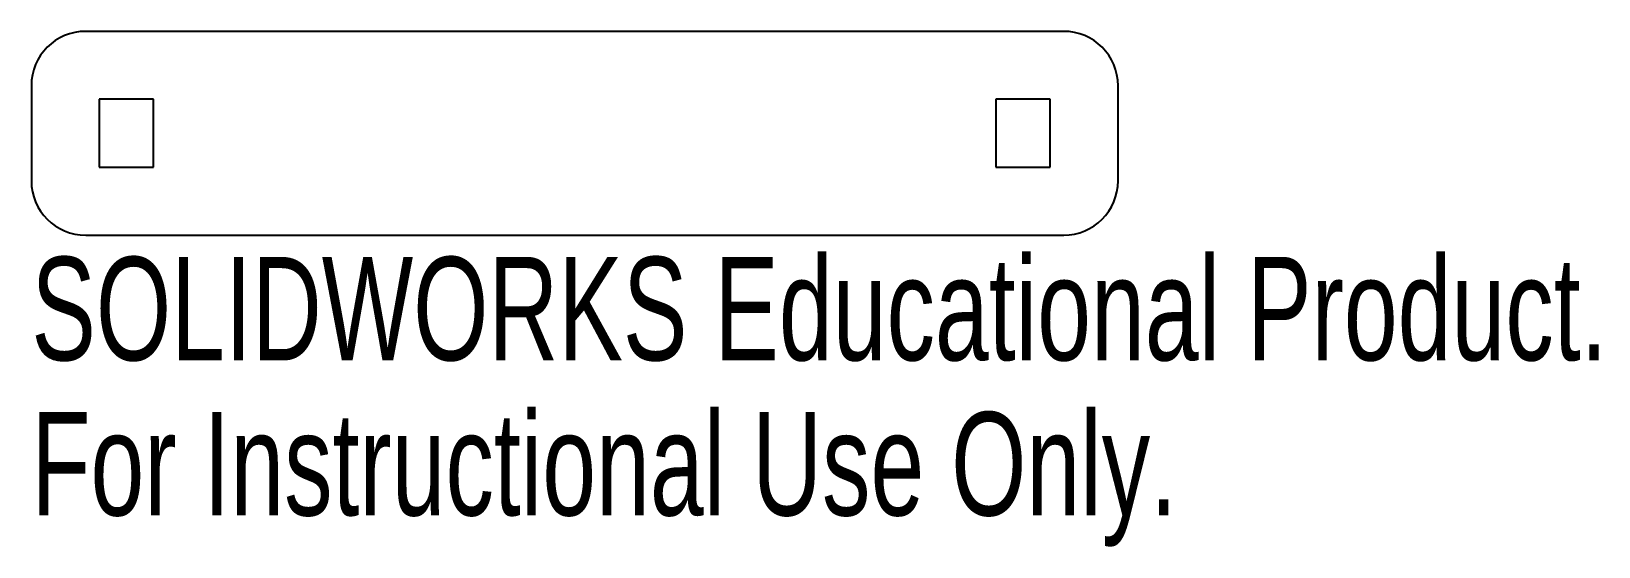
# Model space of a CAD drawing. Header units: inches. Extents: x -1 to 1.88, y -0.76 to 0.19.
import ezdxf

# ---------------------------------------------------------------- set-up
doc = ezdxf.new("R2010")
doc.units = ezdxf.units.IN
doc.header["$MEASUREMENT"] = 0
doc.styles.add('SLDTEXTSTYLE0', font='TXT', dxfattribs={"width": 0.7})

msp = doc.modelspace()

# ---------------------------------------------------------------- linework, layer by layer
at = {"color": 7, "linetype": 'Continuous', "lineweight": 25}
for p, q in [((0.9, 0.1875), (-0.9, 0.1875)), ((-1, 0.0875), (-1, -0.0875)), ((1, -0.0875), (1, 0.0875)), ((-0.875, 0.0625), (-0.875, -0.0625)), ((-0.775, 0.0625), (-0.875, 0.0625)), ((-0.775, -0.0625), (-0.775, 0.0625)), ((0.775, 0.0625), (0.775, -0.0625)), ((0.875, 0.0625), (0.775, 0.0625)), ((0.875, -0.0625), (0.875, 0.0625)), ((-0.875, -0.0625), (-0.775, -0.0625)), ((0.775, -0.0625), (0.875, -0.0625)), ((-0.9, -0.1875), (0.9, -0.1875))]:
    msp.add_line(p, q, dxfattribs=at)
for centre, start, end in [((-0.9, 0.0875), 90, 180), ((0.9, 0.0875), 0, 90), ((-0.9, -0.0875), 180, 270), ((0.9, -0.0875), 270, 0)]:
    msp.add_arc(centre, 0.1, start, end, dxfattribs=at)

# ---------------------------------------------------------------- texts
at = {"color": 7, "linetype": 'Continuous', "char_height": 0.1903, "attachment_point": 1, "style": 'SLDTEXTSTYLE0'}
for s, insert in [('SOLIDWORKS Educational Product.', (-1, -0.2276)), ('For Instructional Use Only.', (-1, -0.5131))]:
    msp.add_mtext(s, dxfattribs=dict(at, insert=insert))

doc.saveas('drawing.dxf')
